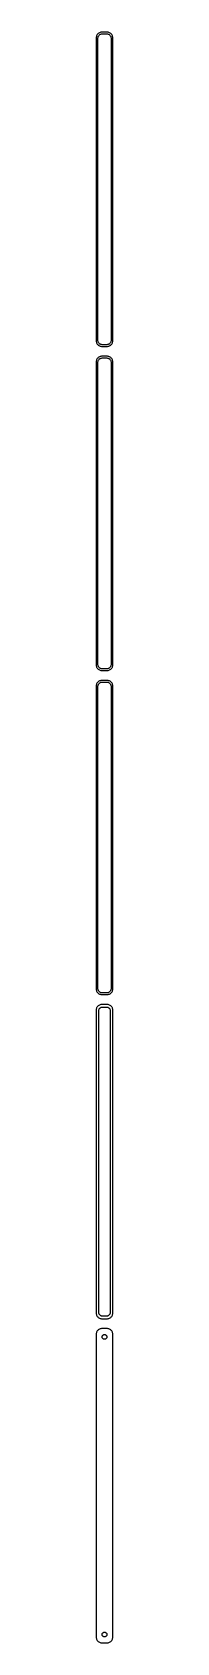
# Model space of a CAD drawing. Header units: metres. Extents: x -8 to 8, y 1328 to 2788.
import ezdxf

# ---------------------------------------------------------------- set-up
doc = ezdxf.new("R2010")
doc.units = ezdxf.units.M

msp = doc.modelspace()

# ---------------------------------------------------------------- linework, layer by layer
for p, q in [((-7.46057, 2784.13), (-7.5, 2783.5)), ((-7.5, 2783.5), (-7.5, 2508.5)), ((-7.34291, 2784.74), (-7.46057, 2784.13)), ((-7.14888, 2785.34), (-7.34291, 2784.74)), ((-6.88153, 2785.91), (-7.14888, 2785.34)), ((-6.54507, 2786.44), (-6.88153, 2785.91)), ((-6.14484, 2786.92), (-6.54507, 2786.44)), ((-5.68712, 2787.35), (-6.14484, 2786.92)), ((-6, 2783), (-5.96844, 2783.5)), ((-6, 2509), (-6, 2783)), ((-5.96844, 2783.5), (-5.87433, 2783.99)), ((-5.87433, 2783.99), (-5.7191, 2784.47)), ((-5.7191, 2784.47), (-5.50522, 2784.93)), ((-5.17912, 2787.72), (-5.68712, 2787.35)), ((-5.50522, 2784.93), (-5.23605, 2785.35)), ((-5.23605, 2785.35), (-4.91586, 2785.74)), ((-4.62889, 2788.02), (-5.17912, 2787.72)), ((-4.91586, 2785.74), (-4.54968, 2786.08)), ((-4.04507, 2788.26), (-4.62889, 2788.02)), ((-4.54968, 2786.08), (-4.1433, 2786.38)), ((-4.1433, 2786.38), (-3.70311, 2786.62)), ((-3.4369, 2788.41), (-4.04507, 2788.26)), ((-3.70311, 2786.62), (-3.23605, 2786.8)), ((-2.81395, 2788.49), (-3.4369, 2788.41)), ((-3.23605, 2786.8), (-2.74951, 2786.93)), ((2.81395, 2788.49), (-2.81395, 2788.49)), ((-2.74951, 2786.93), (-2.25116, 2786.99)), ((-2.25116, 2786.99), (2.25116, 2786.99)), ((2.25116, 2786.99), (2.74951, 2786.93)), ((2.74951, 2786.93), (3.23605, 2786.8)), ((3.4369, 2788.41), (2.81395, 2788.49)), ((3.23605, 2786.8), (3.70311, 2786.62)), ((4.04507, 2788.26), (3.4369, 2788.41)), ((3.70311, 2786.62), (4.1433, 2786.38)), ((4.62889, 2788.02), (4.04507, 2788.26)), ((4.1433, 2786.38), (4.54968, 2786.08)), ((4.54968, 2786.08), (4.91586, 2785.74)), ((5.17912, 2787.72), (4.62889, 2788.02)), ((4.91586, 2785.74), (5.23605, 2785.35)), ((5.68712, 2787.35), (5.17912, 2787.72)), ((5.23605, 2785.35), (5.50522, 2784.93)), ((5.50522, 2784.93), (5.7191, 2784.47)), ((6.14484, 2786.92), (5.68712, 2787.35)), ((5.7191, 2784.47), (5.87433, 2783.99)), ((5.87433, 2783.99), (5.96844, 2783.5)), ((5.96844, 2783.5), (6, 2783)), ((6, 2783), (6, 2509)), ((6.54507, 2786.44), (6.14484, 2786.92)), ((6.88153, 2785.91), (6.54507, 2786.44)), ((7.14888, 2785.34), (6.88153, 2785.91)), ((7.34291, 2784.74), (7.14888, 2785.34)), ((7.46057, 2784.13), (7.34291, 2784.74)), ((7.5, 2783.5), (7.46057, 2784.13)), ((7.5, 2508.5), (7.5, 2783.5)), ((-7.5, 2508.5), (-7.46057, 2507.87)), ((-7.46057, 2507.87), (-7.34291, 2507.26)), ((-7.34291, 2507.26), (-7.14888, 2506.66)), ((-7.14888, 2506.66), (-6.88153, 2506.09)), ((-6.88153, 2506.09), (-6.54507, 2505.56)), ((-6.54507, 2505.56), (-6.14484, 2505.08)), ((-6.14484, 2505.08), (-5.68712, 2504.65)), ((-5.96844, 2508.5), (-6, 2509)), ((-5.87433, 2508.01), (-5.96844, 2508.5)), ((-5.7191, 2507.53), (-5.87433, 2508.01)), ((-5.50522, 2507.07), (-5.7191, 2507.53)), ((-5.68712, 2504.65), (-5.17912, 2504.28)), ((-5.23605, 2506.65), (-5.50522, 2507.07)), ((-4.91586, 2506.26), (-5.23605, 2506.65)), ((-5.17912, 2504.28), (-4.62889, 2503.98)), ((-4.54968, 2505.92), (-4.91586, 2506.26)), ((-4.62889, 2503.98), (-4.04507, 2503.74)), ((-4.1433, 2505.62), (-4.54968, 2505.92)), ((-3.70311, 2505.38), (-4.1433, 2505.62)), ((-4.04507, 2503.74), (-3.4369, 2503.59)), ((-3.23605, 2505.2), (-3.70311, 2505.38)), ((-3.4369, 2503.59), (-2.81395, 2503.51)), ((-2.74951, 2505.07), (-3.23605, 2505.2)), ((-2.81395, 2503.51), (2.81395, 2503.51)), ((-2.25116, 2505.01), (-2.74951, 2505.07)), ((2.25116, 2505.01), (-2.25116, 2505.01)), ((2.74951, 2505.07), (2.25116, 2505.01)), ((3.23605, 2505.2), (2.74951, 2505.07)), ((2.81395, 2503.51), (3.4369, 2503.59)), ((3.70311, 2505.38), (3.23605, 2505.2)), ((3.4369, 2503.59), (4.04507, 2503.74)), ((4.1433, 2505.62), (3.70311, 2505.38)), ((4.04507, 2503.74), (4.62889, 2503.98)), ((4.54968, 2505.92), (4.1433, 2505.62)), ((4.91586, 2506.26), (4.54968, 2505.92)), ((4.62889, 2503.98), (5.17912, 2504.28)), ((5.23605, 2506.65), (4.91586, 2506.26)), ((5.17912, 2504.28), (5.68712, 2504.65)), ((5.50522, 2507.07), (5.23605, 2506.65)), ((5.7191, 2507.53), (5.50522, 2507.07)), ((5.68712, 2504.65), (6.14484, 2505.08)), ((5.87433, 2508.01), (5.7191, 2507.53)), ((5.96844, 2508.5), (5.87433, 2508.01)), ((6, 2509), (5.96844, 2508.5)), ((6.14484, 2505.08), (6.54507, 2505.56)), ((6.54507, 2505.56), (6.88153, 2506.09)), ((6.88153, 2506.09), (7.14888, 2506.66)), ((7.14888, 2506.66), (7.34291, 2507.26)), ((7.34291, 2507.26), (7.46057, 2507.87)), ((7.46057, 2507.87), (7.5, 2508.5)), ((-7.46057, 2490.13), (-7.5, 2489.5)), ((-7.5, 2489.5), (-7.5, 2214.5)), ((-7.34291, 2490.74), (-7.46057, 2490.13)), ((-7.14888, 2491.34), (-7.34291, 2490.74)), ((-6.88153, 2491.91), (-7.14888, 2491.34)), ((-6.54507, 2492.44), (-6.88153, 2491.91)), ((-6.14484, 2492.92), (-6.54507, 2492.44)), ((-5.68712, 2493.35), (-6.14484, 2492.92)), ((-6, 2489), (-5.96844, 2489.5)), ((-6, 2215), (-6, 2489)), ((-5.96844, 2489.5), (-5.87433, 2489.99)), ((-5.87433, 2489.99), (-5.7191, 2490.47)), ((-5.7191, 2490.47), (-5.50522, 2490.93)), ((-5.17912, 2493.72), (-5.68712, 2493.35)), ((-5.50522, 2490.93), (-5.23605, 2491.35)), ((-5.23605, 2491.35), (-4.91586, 2491.74)), ((-4.62889, 2494.02), (-5.17912, 2493.72)), ((-4.91586, 2491.74), (-4.54968, 2492.08)), ((-4.04507, 2494.26), (-4.62889, 2494.02)), ((-4.54968, 2492.08), (-4.1433, 2492.38)), ((-4.1433, 2492.38), (-3.70311, 2492.62)), ((-3.4369, 2494.41), (-4.04507, 2494.26)), ((-3.70311, 2492.62), (-3.23605, 2492.8)), ((-2.81395, 2494.49), (-3.4369, 2494.41)), ((-3.23605, 2492.8), (-2.74951, 2492.93)), ((2.81395, 2494.49), (-2.81395, 2494.49)), ((-2.74951, 2492.93), (-2.25116, 2492.99)), ((-2.25116, 2492.99), (2.25116, 2492.99)), ((2.25116, 2492.99), (2.74951, 2492.93)), ((2.74951, 2492.93), (3.23605, 2492.8)), ((3.4369, 2494.41), (2.81395, 2494.49)), ((3.23605, 2492.8), (3.70311, 2492.62)), ((4.04507, 2494.26), (3.4369, 2494.41)), ((3.70311, 2492.62), (4.1433, 2492.38)), ((4.62889, 2494.02), (4.04507, 2494.26)), ((4.1433, 2492.38), (4.54968, 2492.08)), ((4.54968, 2492.08), (4.91586, 2491.74)), ((5.17912, 2493.72), (4.62889, 2494.02)), ((4.91586, 2491.74), (5.23605, 2491.35)), ((5.68712, 2493.35), (5.17912, 2493.72)), ((5.23605, 2491.35), (5.50522, 2490.93)), ((5.50522, 2490.93), (5.7191, 2490.47)), ((6.14484, 2492.92), (5.68712, 2493.35)), ((5.7191, 2490.47), (5.87433, 2489.99)), ((5.87433, 2489.99), (5.96844, 2489.5)), ((5.96844, 2489.5), (6, 2489)), ((6, 2489), (6, 2215)), ((6.54507, 2492.44), (6.14484, 2492.92)), ((6.88153, 2491.91), (6.54507, 2492.44)), ((7.14888, 2491.34), (6.88153, 2491.91)), ((7.34291, 2490.74), (7.14888, 2491.34)), ((7.46057, 2490.13), (7.34291, 2490.74)), ((7.5, 2489.5), (7.46057, 2490.13)), ((7.5, 2214.5), (7.5, 2489.5)), ((-7.5, 2214.5), (-7.46057, 2213.87)), ((-7.46057, 2213.87), (-7.34291, 2213.26)), ((-7.34291, 2213.26), (-7.14888, 2212.66)), ((-7.14888, 2212.66), (-6.88153, 2212.09)), ((-6.88153, 2212.09), (-6.54507, 2211.56)), ((-6.54507, 2211.56), (-6.14484, 2211.08)), ((-6.14484, 2211.08), (-5.68712, 2210.65)), ((-5.96844, 2214.5), (-6, 2215)), ((-5.87433, 2214.01), (-5.96844, 2214.5)), ((-5.7191, 2213.53), (-5.87433, 2214.01)), ((-5.50522, 2213.07), (-5.7191, 2213.53)), ((-5.68712, 2210.65), (-5.17912, 2210.28)), ((-5.23605, 2212.65), (-5.50522, 2213.07)), ((-4.91586, 2212.26), (-5.23605, 2212.65)), ((-5.17912, 2210.28), (-4.62889, 2209.98)), ((-4.54968, 2211.92), (-4.91586, 2212.26)), ((-4.62889, 2209.98), (-4.04507, 2209.74)), ((-4.1433, 2211.62), (-4.54968, 2211.92)), ((-3.70311, 2211.38), (-4.1433, 2211.62)), ((-4.04507, 2209.74), (-3.4369, 2209.59)), ((-3.23605, 2211.2), (-3.70311, 2211.38)), ((-3.4369, 2209.59), (-2.81395, 2209.51)), ((-2.74951, 2211.07), (-3.23605, 2211.2)), ((-2.81395, 2209.51), (2.81395, 2209.51)), ((-2.25116, 2211.01), (-2.74951, 2211.07)), ((2.25116, 2211.01), (-2.25116, 2211.01)), ((2.74951, 2211.07), (2.25116, 2211.01)), ((3.23605, 2211.2), (2.74951, 2211.07)), ((2.81395, 2209.51), (3.4369, 2209.59)), ((3.70311, 2211.38), (3.23605, 2211.2)), ((3.4369, 2209.59), (4.04507, 2209.74)), ((4.1433, 2211.62), (3.70311, 2211.38)), ((4.04507, 2209.74), (4.62889, 2209.98)), ((4.54968, 2211.92), (4.1433, 2211.62)), ((4.91586, 2212.26), (4.54968, 2211.92)), ((4.62889, 2209.98), (5.17912, 2210.28)), ((5.23605, 2212.65), (4.91586, 2212.26)), ((5.17912, 2210.28), (5.68712, 2210.65)), ((5.50522, 2213.07), (5.23605, 2212.65)), ((5.7191, 2213.53), (5.50522, 2213.07)), ((5.68712, 2210.65), (6.14484, 2211.08)), ((5.87433, 2214.01), (5.7191, 2213.53)), ((5.96844, 2214.5), (5.87433, 2214.01)), ((6, 2215), (5.96844, 2214.5)), ((6.14484, 2211.08), (6.54507, 2211.56)), ((6.54507, 2211.56), (6.88153, 2212.09)), ((6.88153, 2212.09), (7.14888, 2212.66)), ((7.14888, 2212.66), (7.34291, 2213.26)), ((7.34291, 2213.26), (7.46057, 2213.87)), ((7.46057, 2213.87), (7.5, 2214.5)), ((-7.46057, 2196.13), (-7.5, 2195.5)), ((-7.5, 2195.5), (-7.5, 1920.5)), ((-7.34291, 2196.74), (-7.46057, 2196.13)), ((-7.14888, 2197.34), (-7.34291, 2196.74)), ((-6.88153, 2197.91), (-7.14888, 2197.34)), ((-6.54507, 2198.44), (-6.88153, 2197.91)), ((-6.14484, 2198.92), (-6.54507, 2198.44)), ((-5.68712, 2199.35), (-6.14484, 2198.92)), ((-6, 2195), (-5.96844, 2195.5)), ((-6, 1921), (-6, 2195)), ((-5.96844, 2195.5), (-5.87433, 2195.99)), ((-5.87433, 2195.99), (-5.7191, 2196.47)), ((-5.7191, 2196.47), (-5.50522, 2196.93)), ((-5.17912, 2199.72), (-5.68712, 2199.35)), ((-5.50522, 2196.93), (-5.23605, 2197.35)), ((-5.23605, 2197.35), (-4.91586, 2197.74)), ((-4.62889, 2200.02), (-5.17912, 2199.72)), ((-4.91586, 2197.74), (-4.54968, 2198.08)), ((-4.04507, 2200.26), (-4.62889, 2200.02)), ((-4.54968, 2198.08), (-4.1433, 2198.38)), ((-4.1433, 2198.38), (-3.70311, 2198.62)), ((-3.4369, 2200.41), (-4.04507, 2200.26)), ((-3.70311, 2198.62), (-3.23605, 2198.8)), ((-2.81395, 2200.49), (-3.4369, 2200.41)), ((-3.23605, 2198.8), (-2.74951, 2198.93)), ((2.81395, 2200.49), (-2.81395, 2200.49)), ((-2.74951, 2198.93), (-2.25116, 2198.99)), ((-2.25116, 2198.99), (2.25116, 2198.99)), ((2.25116, 2198.99), (2.74951, 2198.93)), ((2.74951, 2198.93), (3.23605, 2198.8)), ((3.4369, 2200.41), (2.81395, 2200.49)), ((3.23605, 2198.8), (3.70311, 2198.62)), ((4.04507, 2200.26), (3.4369, 2200.41)), ((3.70311, 2198.62), (4.1433, 2198.38)), ((4.62889, 2200.02), (4.04507, 2200.26)), ((4.1433, 2198.38), (4.54968, 2198.08)), ((4.54968, 2198.08), (4.91586, 2197.74)), ((5.17912, 2199.72), (4.62889, 2200.02)), ((4.91586, 2197.74), (5.23605, 2197.35)), ((5.68712, 2199.35), (5.17912, 2199.72)), ((5.23605, 2197.35), (5.50522, 2196.93)), ((5.50522, 2196.93), (5.7191, 2196.47)), ((6.14484, 2198.92), (5.68712, 2199.35)), ((5.7191, 2196.47), (5.87433, 2195.99)), ((5.87433, 2195.99), (5.96844, 2195.5)), ((5.96844, 2195.5), (6, 2195)), ((6, 2195), (6, 1921)), ((6.54507, 2198.44), (6.14484, 2198.92)), ((6.88153, 2197.91), (6.54507, 2198.44)), ((7.14888, 2197.34), (6.88153, 2197.91)), ((7.34291, 2196.74), (7.14888, 2197.34)), ((7.46057, 2196.13), (7.34291, 2196.74)), ((7.5, 2195.5), (7.46057, 2196.13)), ((7.5, 1920.5), (7.5, 2195.5)), ((-7.5, 1920.5), (-7.46057, 1919.87)), ((-7.46057, 1919.87), (-7.34291, 1919.26)), ((-7.34291, 1919.26), (-7.14888, 1918.66)), ((-7.14888, 1918.66), (-6.88153, 1918.09)), ((-6.88153, 1918.09), (-6.54507, 1917.56)), ((-6.54507, 1917.56), (-6.14484, 1917.08)), ((-6.14484, 1917.08), (-5.68712, 1916.65)), ((-5.96844, 1920.5), (-6, 1921)), ((-5.87433, 1920.01), (-5.96844, 1920.5)), ((-5.7191, 1919.53), (-5.87433, 1920.01)), ((-5.50522, 1919.07), (-5.7191, 1919.53)), ((-5.68712, 1916.65), (-5.17912, 1916.28)), ((-5.23605, 1918.65), (-5.50522, 1919.07)), ((-4.91586, 1918.26), (-5.23605, 1918.65)), ((-5.17912, 1916.28), (-4.62889, 1915.98)), ((-4.54968, 1917.92), (-4.91586, 1918.26)), ((-4.62889, 1915.98), (-4.04507, 1915.74)), ((-4.1433, 1917.62), (-4.54968, 1917.92)), ((-3.70311, 1917.38), (-4.1433, 1917.62)), ((-4.04507, 1915.74), (-3.4369, 1915.59)), ((-3.23605, 1917.2), (-3.70311, 1917.38)), ((-3.4369, 1915.59), (-2.81395, 1915.51)), ((-2.74951, 1917.07), (-3.23605, 1917.2)), ((-2.81395, 1915.51), (2.81395, 1915.51)), ((-2.25116, 1917.01), (-2.74951, 1917.07)), ((2.25116, 1917.01), (-2.25116, 1917.01)), ((2.74951, 1917.07), (2.25116, 1917.01)), ((3.23605, 1917.2), (2.74951, 1917.07)), ((2.81395, 1915.51), (3.4369, 1915.59)), ((3.70311, 1917.38), (3.23605, 1917.2)), ((3.4369, 1915.59), (4.04507, 1915.74)), ((4.1433, 1917.62), (3.70311, 1917.38)), ((4.04507, 1915.74), (4.62889, 1915.98)), ((4.54968, 1917.92), (4.1433, 1917.62)), ((4.91586, 1918.26), (4.54968, 1917.92)), ((4.62889, 1915.98), (5.17912, 1916.28)), ((5.23605, 1918.65), (4.91586, 1918.26)), ((5.17912, 1916.28), (5.68712, 1916.65)), ((5.50522, 1919.07), (5.23605, 1918.65)), ((5.7191, 1919.53), (5.50522, 1919.07)), ((5.68712, 1916.65), (6.14484, 1917.08)), ((5.87433, 1920.01), (5.7191, 1919.53)), ((5.96844, 1920.5), (5.87433, 1920.01)), ((6, 1921), (5.96844, 1920.5)), ((6.14484, 1917.08), (6.54507, 1917.56)), ((6.54507, 1917.56), (6.88153, 1918.09)), ((6.88153, 1918.09), (7.14888, 1918.66)), ((7.14888, 1918.66), (7.34291, 1919.26)), ((7.34291, 1919.26), (7.46057, 1919.87)), ((7.46057, 1919.87), (7.5, 1920.5)), ((-7.46057, 1902.13), (-7.5, 1901.5)), ((-7.5, 1901.5), (-7.5, 1626.5)), ((-7.34291, 1902.74), (-7.46057, 1902.13)), ((-7.14888, 1903.34), (-7.34291, 1902.74)), ((-6.88153, 1903.91), (-7.14888, 1903.34)), ((-6.54507, 1904.44), (-6.88153, 1903.91)), ((-6.14484, 1904.92), (-6.54507, 1904.44)), ((-5.68712, 1905.35), (-6.14484, 1904.92)), ((-5.17912, 1905.72), (-5.68712, 1905.35)), ((-4.62889, 1906.02), (-5.17912, 1905.72)), ((-5.11292, 1901), (-5.08836, 1901.39)), ((-5.11292, 1627), (-5.11292, 1901)), ((-5.08836, 1901.39), (-5.01512, 1901.77)), ((-5.01512, 1901.77), (-4.89432, 1902.15)), ((-4.89432, 1902.15), (-4.72786, 1902.5)), ((-4.72786, 1902.5), (-4.5184, 1902.83)), ((-4.04507, 1906.26), (-4.62889, 1906.02)), ((-4.5184, 1902.83), (-4.26921, 1903.13)), ((-4.26921, 1903.13), (-3.98424, 1903.4)), ((-3.4369, 1906.41), (-4.04507, 1906.26)), ((-3.98424, 1903.4), (-3.66798, 1903.63)), ((-3.66798, 1903.63), (-3.32541, 1903.82)), ((-2.81395, 1906.49), (-3.4369, 1906.41)), ((-3.32541, 1903.82), (-2.96194, 1903.96)), ((-2.96194, 1903.96), (-2.5833, 1904.06)), ((2.81395, 1906.49), (-2.81395, 1906.49)), ((-2.5833, 1904.06), (-2.19545, 1904.11)), ((-2.19545, 1904.11), (2.19545, 1904.11)), ((2.19545, 1904.11), (2.5833, 1904.06)), ((2.5833, 1904.06), (2.96194, 1903.96)), ((3.4369, 1906.41), (2.81395, 1906.49)), ((2.96194, 1903.96), (3.32541, 1903.82)), ((3.32541, 1903.82), (3.66798, 1903.63)), ((4.04507, 1906.26), (3.4369, 1906.41)), ((3.66798, 1903.63), (3.98424, 1903.4)), ((3.98424, 1903.4), (4.26921, 1903.13)), ((4.62889, 1906.02), (4.04507, 1906.26)), ((4.26921, 1903.13), (4.5184, 1902.83)), ((4.5184, 1902.83), (4.72786, 1902.5)), ((5.17912, 1905.72), (4.62889, 1906.02)), ((4.72786, 1902.5), (4.89432, 1902.15)), ((4.89432, 1902.15), (5.01512, 1901.77)), ((5.01512, 1901.77), (5.08836, 1901.39)), ((5.08836, 1901.39), (5.11292, 1901)), ((5.11292, 1901), (5.11292, 1627)), ((5.68712, 1905.35), (5.17912, 1905.72)), ((6.14484, 1904.92), (5.68712, 1905.35)), ((6.54507, 1904.44), (6.14484, 1904.92)), ((6.88153, 1903.91), (6.54507, 1904.44)), ((7.14888, 1903.34), (6.88153, 1903.91)), ((7.34291, 1902.74), (7.14888, 1903.34)), ((7.46057, 1902.13), (7.34291, 1902.74)), ((7.5, 1901.5), (7.46057, 1902.13)), ((7.5, 1626.5), (7.5, 1901.5)), ((-7.5, 1626.5), (-7.46057, 1625.87)), ((-7.46057, 1625.87), (-7.34291, 1625.26)), ((-7.34291, 1625.26), (-7.14888, 1624.66)), ((-7.14888, 1624.66), (-6.88153, 1624.09)), ((-6.88153, 1624.09), (-6.54507, 1623.56)), ((-6.54507, 1623.56), (-6.14484, 1623.08)), ((-6.14484, 1623.08), (-5.68712, 1622.65)), ((-5.68712, 1622.65), (-5.17912, 1622.28)), ((-5.17912, 1622.28), (-4.62889, 1621.98)), ((-5.08836, 1626.61), (-5.11292, 1627)), ((-5.01512, 1626.23), (-5.08836, 1626.61)), ((-4.89432, 1625.85), (-5.01512, 1626.23)), ((-4.72786, 1625.5), (-4.89432, 1625.85)), ((-4.5184, 1625.17), (-4.72786, 1625.5)), ((-4.62889, 1621.98), (-4.04507, 1621.74)), ((-4.26921, 1624.87), (-4.5184, 1625.17)), ((-3.98424, 1624.6), (-4.26921, 1624.87)), ((-4.04507, 1621.74), (-3.4369, 1621.59)), ((-3.66798, 1624.37), (-3.98424, 1624.6)), ((-3.32541, 1624.18), (-3.66798, 1624.37)), ((-2.96194, 1624.04), (-3.32541, 1624.18)), ((-2.5833, 1623.94), (-2.96194, 1624.04)), ((-2.19545, 1623.89), (-2.5833, 1623.94)), ((2.19545, 1623.89), (-2.19545, 1623.89)), ((2.5833, 1623.94), (2.19545, 1623.89)), ((2.96194, 1624.04), (2.5833, 1623.94)), ((3.32541, 1624.18), (2.96194, 1624.04)), ((3.66798, 1624.37), (3.32541, 1624.18)), ((3.4369, 1621.59), (4.04507, 1621.74)), ((3.98424, 1624.6), (3.66798, 1624.37)), ((4.26921, 1624.87), (3.98424, 1624.6)), ((4.04507, 1621.74), (4.62889, 1621.98)), ((4.5184, 1625.17), (4.26921, 1624.87)), ((4.72786, 1625.5), (4.5184, 1625.17)), ((4.62889, 1621.98), (5.17912, 1622.28)), ((4.89432, 1625.85), (4.72786, 1625.5)), ((5.01512, 1626.23), (4.89432, 1625.85)), ((5.08836, 1626.61), (5.01512, 1626.23)), ((5.11292, 1627), (5.08836, 1626.61)), ((5.17912, 1622.28), (5.68712, 1622.65)), ((5.68712, 1622.65), (6.14484, 1623.08)), ((6.14484, 1623.08), (6.54507, 1623.56)), ((6.54507, 1623.56), (6.88153, 1624.09)), ((6.88153, 1624.09), (7.14888, 1624.66)), ((7.14888, 1624.66), (7.34291, 1625.26)), ((7.34291, 1625.26), (7.46057, 1625.87)), ((7.46057, 1625.87), (7.5, 1626.5)), ((-7.46057, 1608.13), (-7.5, 1607.5)), ((-7.5, 1607.5), (-7.5, 1332.5)), ((-7.34291, 1608.74), (-7.46057, 1608.13)), ((-7.14888, 1609.34), (-7.34291, 1608.74)), ((-6.88153, 1609.91), (-7.14888, 1609.34)), ((-6.54507, 1610.44), (-6.88153, 1609.91)), ((-6.14484, 1610.92), (-6.54507, 1610.44)), ((-5.68712, 1611.35), (-6.14484, 1610.92)), ((-5.17912, 1611.72), (-5.68712, 1611.35)), ((-4.62889, 1612.02), (-5.17912, 1611.72)), ((-4.04507, 1612.26), (-4.62889, 1612.02)), ((-3.4369, 1612.41), (-4.04507, 1612.26)), ((-3.4369, 1621.59), (-2.81395, 1621.51)), ((-2.81395, 1612.49), (-3.4369, 1612.41)), ((-2.81395, 1621.51), (2.81395, 1621.51)), ((2.81395, 1612.49), (-2.81395, 1612.49)), ((-0.659836, 1607.03), (-0.400101, 1607.1)), ((-0.400101, 1607.1), (-0.134064, 1607.13)), ((-0.134064, 1607.13), (0.134064, 1607.13)), ((0.134064, 1607.13), (0.400101, 1607.1)), ((0.400101, 1607.1), (0.659836, 1607.03)), ((2.81395, 1621.51), (3.4369, 1621.59)), ((3.4369, 1612.41), (2.81395, 1612.49)), ((4.04507, 1612.26), (3.4369, 1612.41)), ((4.62889, 1612.02), (4.04507, 1612.26)), ((5.17912, 1611.72), (4.62889, 1612.02)), ((5.68712, 1611.35), (5.17912, 1611.72)), ((6.14484, 1610.92), (5.68712, 1611.35)), ((6.54507, 1610.44), (6.14484, 1610.92)), ((6.88153, 1609.91), (6.54507, 1610.44)), ((7.14888, 1609.34), (6.88153, 1609.91)), ((7.34291, 1608.74), (7.14888, 1609.34)), ((7.46057, 1608.13), (7.34291, 1608.74)), ((7.5, 1607.5), (7.46057, 1608.13)), ((7.5, 1332.5), (7.5, 1607.5)), ((-2.13528, 1605), (-2.11845, 1605.27)), ((-2.11845, 1604.73), (-2.13528, 1605)), ((-2.11845, 1605.27), (-2.06821, 1605.53)), ((-2.06821, 1604.47), (-2.11845, 1604.73)), ((-2.06821, 1605.53), (-1.98534, 1605.79)), ((-1.98534, 1604.21), (-2.06821, 1604.47)), ((-1.98534, 1605.79), (-1.87117, 1606.03)), ((-1.87117, 1603.97), (-1.98534, 1604.21)), ((-1.87117, 1606.03), (-1.72748, 1606.26)), ((-1.72748, 1603.74), (-1.87117, 1603.97)), ((-1.72748, 1606.26), (-1.55655, 1606.46)), ((-1.55655, 1603.54), (-1.72748, 1603.74)), ((-1.55655, 1606.46), (-1.36108, 1606.65)), ((-1.36108, 1603.35), (-1.55655, 1603.54)), ((-1.36108, 1606.65), (-1.14413, 1606.8)), ((-1.14413, 1603.2), (-1.36108, 1603.35)), ((-1.14413, 1606.8), (-0.909149, 1606.93)), ((-0.909149, 1603.07), (-1.14413, 1603.2)), ((-0.909149, 1606.93), (-0.659836, 1607.03)), ((-0.659836, 1602.97), (-0.909149, 1603.07)), ((-0.400101, 1602.9), (-0.659836, 1602.97)), ((-0.134064, 1602.87), (-0.400101, 1602.9)), ((0.134064, 1602.87), (-0.134064, 1602.87)), ((0.400101, 1602.9), (0.134064, 1602.87)), ((0.659836, 1602.97), (0.400101, 1602.9)), ((0.659836, 1607.03), (0.909149, 1606.93)), ((0.909149, 1603.07), (0.659836, 1602.97)), ((0.909149, 1606.93), (1.14413, 1606.8)), ((1.14413, 1603.2), (0.909149, 1603.07)), ((1.14413, 1606.8), (1.36108, 1606.65)), ((1.36108, 1603.35), (1.14413, 1603.2)), ((1.36108, 1606.65), (1.55655, 1606.46)), ((1.55655, 1603.54), (1.36108, 1603.35)), ((1.55655, 1606.46), (1.72748, 1606.26)), ((1.72748, 1603.74), (1.55655, 1603.54)), ((1.72748, 1606.26), (1.87117, 1606.03)), ((1.87117, 1603.97), (1.72748, 1603.74)), ((1.87117, 1606.03), (1.98534, 1605.79)), ((1.98534, 1604.21), (1.87117, 1603.97)), ((1.98534, 1605.79), (2.06821, 1605.53)), ((2.06821, 1604.47), (1.98534, 1604.21)), ((2.06821, 1605.53), (2.11845, 1605.27)), ((2.11845, 1604.73), (2.06821, 1604.47)), ((2.11845, 1605.27), (2.13528, 1605)), ((2.13528, 1605), (2.11845, 1604.73)), ((-7.5, 1332.5), (-7.46057, 1331.87)), ((-7.46057, 1331.87), (-7.34291, 1331.26)), ((-7.34291, 1331.26), (-7.14888, 1330.66)), ((-7.14888, 1330.66), (-6.88153, 1330.09)), ((-6.88153, 1330.09), (-6.54507, 1329.56)), ((-6.54507, 1329.56), (-6.14484, 1329.08)), ((-2.13528, 1335), (-2.11845, 1335.27)), ((-2.11845, 1334.73), (-2.13528, 1335)), ((-2.11845, 1335.27), (-2.06821, 1335.53)), ((-2.06821, 1334.47), (-2.11845, 1334.73)), ((-2.06821, 1335.53), (-1.98534, 1335.79)), ((-1.98534, 1334.21), (-2.06821, 1334.47)), ((-1.98534, 1335.79), (-1.87117, 1336.03)), ((-1.87117, 1333.97), (-1.98534, 1334.21)), ((-1.87117, 1336.03), (-1.72748, 1336.26)), ((-1.72748, 1333.74), (-1.87117, 1333.97)), ((-1.72748, 1336.26), (-1.55655, 1336.46)), ((-1.55655, 1333.54), (-1.72748, 1333.74)), ((-1.55655, 1336.46), (-1.36108, 1336.65)), ((-1.36108, 1333.35), (-1.55655, 1333.54)), ((-1.36108, 1336.65), (-1.14413, 1336.8)), ((-1.14413, 1333.2), (-1.36108, 1333.35)), ((-1.14413, 1336.8), (-0.909149, 1336.93)), ((-0.909149, 1333.07), (-1.14413, 1333.2)), ((-0.909149, 1336.93), (-0.659836, 1337.03)), ((-0.659836, 1332.97), (-0.909149, 1333.07)), ((-0.659836, 1337.03), (-0.400101, 1337.1)), ((-0.400101, 1332.9), (-0.659836, 1332.97)), ((-0.400101, 1337.1), (-0.134064, 1337.13)), ((-0.134064, 1332.87), (-0.400101, 1332.9)), ((-0.134064, 1337.13), (0.134064, 1337.13)), ((0.134064, 1332.87), (-0.134064, 1332.87)), ((0.134064, 1337.13), (0.400101, 1337.1)), ((0.400101, 1332.9), (0.134064, 1332.87)), ((0.400101, 1337.1), (0.659836, 1337.03)), ((0.659836, 1332.97), (0.400101, 1332.9)), ((0.659836, 1337.03), (0.909149, 1336.93)), ((0.909149, 1333.07), (0.659836, 1332.97)), ((0.909149, 1336.93), (1.14413, 1336.8)), ((1.14413, 1333.2), (0.909149, 1333.07)), ((1.14413, 1336.8), (1.36108, 1336.65)), ((1.36108, 1333.35), (1.14413, 1333.2)), ((1.36108, 1336.65), (1.55655, 1336.46)), ((1.55655, 1333.54), (1.36108, 1333.35)), ((1.55655, 1336.46), (1.72748, 1336.26)), ((1.72748, 1333.74), (1.55655, 1333.54)), ((1.72748, 1336.26), (1.87117, 1336.03)), ((1.87117, 1333.97), (1.72748, 1333.74)), ((1.87117, 1336.03), (1.98534, 1335.79)), ((1.98534, 1334.21), (1.87117, 1333.97)), ((1.98534, 1335.79), (2.06821, 1335.53)), ((2.06821, 1334.47), (1.98534, 1334.21)), ((2.06821, 1335.53), (2.11845, 1335.27)), ((2.11845, 1334.73), (2.06821, 1334.47)), ((2.11845, 1335.27), (2.13528, 1335)), ((2.13528, 1335), (2.11845, 1334.73)), ((6.14484, 1329.08), (6.54507, 1329.56)), ((6.54507, 1329.56), (6.88153, 1330.09)), ((6.88153, 1330.09), (7.14888, 1330.66)), ((7.14888, 1330.66), (7.34291, 1331.26)), ((7.34291, 1331.26), (7.46057, 1331.87)), ((7.46057, 1331.87), (7.5, 1332.5)), ((-6.14484, 1329.08), (-5.68712, 1328.65)), ((-5.68712, 1328.65), (-5.17912, 1328.28)), ((-5.17912, 1328.28), (-4.62889, 1327.98)), ((-4.62889, 1327.98), (-4.04507, 1327.74)), ((-4.04507, 1327.74), (-3.4369, 1327.59)), ((-3.4369, 1327.59), (-2.81395, 1327.51)), ((-2.81395, 1327.51), (2.81395, 1327.51)), ((2.81395, 1327.51), (3.4369, 1327.59)), ((3.4369, 1327.59), (4.04507, 1327.74)), ((4.04507, 1327.74), (4.62889, 1327.98)), ((4.62889, 1327.98), (5.17912, 1328.28)), ((5.17912, 1328.28), (5.68712, 1328.65)), ((5.68712, 1328.65), (6.14484, 1329.08))]:
    msp.add_line(p, q)

doc.saveas('drawing.dxf')
